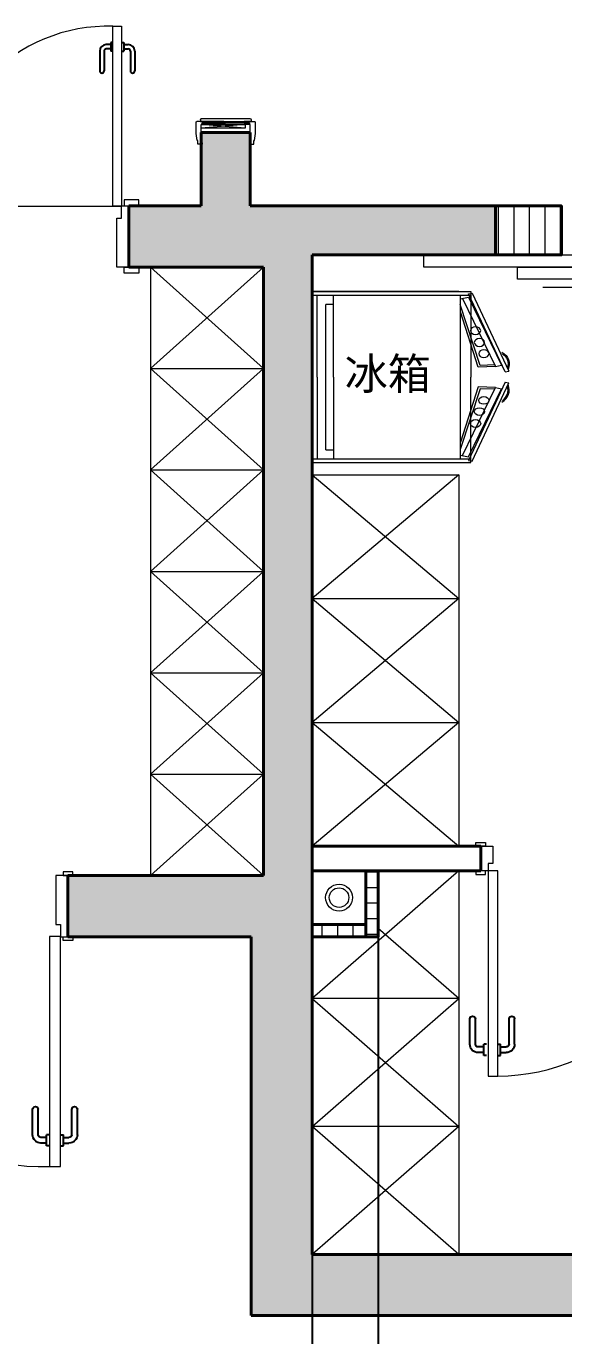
# Model space of a CAD drawing. Header units: millimetres. Extents: x -64529 to 3079702, y -28926 to 77119.
# Drawn here: x -23769 to -21568, y -25992 to -20634 of the extents above; entities that cross this region are included whole.
import ezdxf

# ---------------------------------------------------------------- set-up
doc = ezdxf.new("R2010")
doc.units = ezdxf.units.MM
doc.header["$LTSCALE"] = 10
doc.layers.get('0').update_dxf_attribs({"color": 255})
doc.layers.get('Defpoints').update_dxf_attribs({"color": 255})
for name, color, linetype, lineweight in [('1浅浅', 251, 'Continuous', 20), ('m-家具内线', 8, 'Continuous', 0), ('实创-家具', 1, 'Continuous', 5), ('家具线', 52, 'Continuous', 15)]:
    doc.layers.add(name, color=color, linetype=linetype, lineweight=lineweight)
doc.layers.add('家具内线', color=8, linetype='Continuous')
doc.layers.add('家具细线', color=38, linetype='Continuous')
doc.styles.get("Standard").update_dxf_attribs({"font": ''})
doc.styles.get('Standard').set_extended_font_data('SimSun')
doc.dimstyles.new('副本 外标注', dxfattribs={"dimtxt": 140, "dimasz": 60, "dimexe": 30, "dimexo": 30, "dimgap": 80, "dimtad": 1, "dimtoh": 1, "dimdec": 0, "dimtxsty": 'Standard', "dimblk": 'OBLIQUE', "dimcen": 2.5, "dimdle": 60, "dimclrd": 250, "dimclre": 250, "dimclrt": 44, "dimadec": 0, "dimazin": 0, "dimtfac": 1, "dimtdec": 0, "dimtix": 1, "dimtmove": 0, "dimatfit": 3, "dimldrblk": 'DOTSMALL', "dimfxl": 1, "dimtfill": 1, "dimarcsym": 0})

# ---------------------------------------------------------------- blocks, each defined once
blk = doc.blocks.new('fewfwfew')
at = {"layer": '家具内线'}
for p, q in [((708264.2, 17846.2), (708245, 17846.2)), ((708264.2, 17826.9), (708245, 17826.9)), ((708264.2, 17855.9), (708264.2, 17817.3)), ((708273.9, 17855.9), (708264.2, 17855.9)), ((708312.4, 17855.9), (708322, 17855.9)), ((708322, 17855.9), (708322, 17817.3)), ((708322, 17846.2), (708341.3, 17846.2)), ((708322, 17826.9), (708341.3, 17826.9)), ((708216.1, 17817.3), (708216.1, 17730.6)), ((708235.3, 17817.3), (708235.3, 17730.6)), ((708273.9, 17817.3), (708264.2, 17817.3)), ((708312.4, 17817.3), (708322, 17817.3)), ((708351, 17817.3), (708351, 17730.6)), ((708370.2, 17817.3), (708370.2, 17730.6))]:
    blk.add_line(p, q, dxfattribs=at)
for centre, radius, start, end in [((708245, 17817.3), 28.9, 90, 180), ((708245, 17817.3), 9.63, 90, 180), ((708341.3, 17817.3), 28.9, 0, 90), ((708341.3, 17817.3), 9.63, 0, 90), ((708225.7, 17730.6), 9.63, 180, 0), ((708360.6, 17730.6), 9.63, 180, 0)]:
    blk.add_arc(centre, radius, start, end, dxfattribs=at)
blk = doc.blocks.new('_Oblique')
at = {"color": 0, "linetype": 'ByBlock', "lineweight": -2}
blk.add_line((-0.5, -0.5), (0.5, 0.5), dxfattribs=at)
blk = doc.blocks.new('*D729')
at = {"layer": '1浅浅', "color": 250, "lineweight": -2, "transparency": 16777216}
for p, q in [((-19388, -25689.2), (-19388, -26756.2)), ((-22328, -26456.2), (-22328, -26756.2)), ((-22388, -26726.2), (-19328, -26726.2))]:
    blk.add_line(p, q, dxfattribs=at)
at = {"layer": 'Defpoints', "color": 0, "lineweight": 30, "transparency": 16777216}
for p in [(-19388, -25659.2), (-22328, -26426.2), (-19388, -26726.2)]:
    blk.add_point(p, dxfattribs=at)
at = {"layer": '1浅浅', "color": 250, "lineweight": -2, "transparency": 16777216, "xscale": 60, "yscale": 60, "zscale": 60, "rotation": 180}
blk.add_blockref('_Oblique', (-22328, -26726.2), dxfattribs=at)
at = {"layer": '1浅浅', "color": 250, "lineweight": -2, "transparency": 16777216, "xscale": 60, "yscale": 60, "zscale": 60}
blk.add_blockref('_Oblique', (-19388, -26726.2), dxfattribs=at)
at = {"layer": '1浅浅', "color": 44, "transparency": 16777216, "insert": (-20858, -26576.2), "char_height": 140, "attachment_point": 5, "bg_fill": 3, "box_fill_scale": 1.1, "bg_fill_color": 256, "bg_fill_true_color": 13158600, "bg_fill_transparency": 16431800}
blk.add_mtext('2940', dxfattribs=at)
blk = doc.blocks.new('_DotSmall')
at = {"color": 0, "linetype": 'ByBlock', "const_width": 0.5}
blk.add_lwpolyline([(-0.0625, 0, 1), (0.0625, 0, 1)], format="xyb", close=True, dxfattribs=at)
blk = doc.blocks.new('*D733')
at = {"layer": '1浅浅', "color": 250, "lineweight": -2, "transparency": 16777216}
for p, q in [((-19388, -25689.2), (-19388, -27206.2)), ((-22598, -26456.2), (-22598, -27206.2)), ((-22658, -27176.2), (-19328, -27176.2))]:
    blk.add_line(p, q, dxfattribs=at)
at = {"layer": 'Defpoints', "color": 0, "lineweight": 30, "transparency": 16777216}
for p in [(-19388, -25659.2), (-22598, -26426.2), (-19388, -27176.2)]:
    blk.add_point(p, dxfattribs=at)
at = {"layer": '1浅浅', "color": 250, "lineweight": -2, "transparency": 16777216, "xscale": 60, "yscale": 60, "zscale": 60, "rotation": 180}
blk.add_blockref('_Oblique', (-22598, -27176.2), dxfattribs=at)
at = {"layer": '1浅浅', "color": 250, "lineweight": -2, "transparency": 16777216, "xscale": 60, "yscale": 60, "zscale": 60}
blk.add_blockref('_Oblique', (-19388, -27176.2), dxfattribs=at)
at = {"layer": '1浅浅', "color": 44, "transparency": 16777216, "insert": (-20993, -27026.2), "char_height": 140, "attachment_point": 5, "bg_fill": 3, "box_fill_scale": 1.1, "bg_fill_color": 256, "bg_fill_true_color": 13158600, "bg_fill_transparency": 3955916}
blk.add_mtext('3210', dxfattribs=at)
blk = doc.blocks.new('*D750')
at = {"layer": '1浅浅', "color": 250, "lineweight": -2, "transparency": 16777216}
for p, q in [((-22328, -24233.9), (-22328, -26567.7)), ((-22598, -24516.4), (-22598, -26567.7)), ((-22268, -26537.7), (-22658, -26537.7))]:
    blk.add_line(p, q, dxfattribs=at)
at = {"layer": 'Defpoints', "color": 0, "lineweight": 30, "transparency": 16777216}
for p in [(-22328, -24203.9), (-22598, -24486.4), (-22598, -26537.7)]:
    blk.add_point(p, dxfattribs=at)
at = {"layer": '1浅浅', "color": 250, "lineweight": -2, "transparency": 16777216, "xscale": 60, "yscale": 60, "zscale": 60, "rotation": 180}
blk.add_blockref('_Oblique', (-22598, -26537.7), dxfattribs=at)
at = {"layer": '1浅浅', "color": 250, "lineweight": -2, "transparency": 16777216, "xscale": 60, "yscale": 60, "zscale": 60}
blk.add_blockref('_Oblique', (-22328, -26537.7), dxfattribs=at)
at = {"layer": '1浅浅', "color": 44, "transparency": 16777216, "insert": (-22463, -26387.7), "char_height": 140, "attachment_point": 5, "bg_fill": 3, "box_fill_scale": 1.1, "bg_fill_color": 256, "bg_fill_true_color": 13158600, "bg_fill_transparency": 16432316}
blk.add_mtext('270', dxfattribs=at)
blk = doc.blocks.new('20180421.165617')
at = {"layer": '实创-家具', "color": 251}
for p, q in [((0, 227, 0), (0, 23, 0)), ((5, 232, 0), (12, 232, 0)), ((12, 132.5, 0), (12, 247, 0)), ((12, 232, 0), (12, 203, 0)), ((12, 232, 0), (12, 210, 0)), ((12, 225, 0), (12, 47, 0)), ((62, 250, 0), (15, 250, 0)), ((17.5, 127.5, 0), (17.5, 225, 0)), ((24.5, 225, 0), (17.5, 225, 0)), ((17.5, 47, 0), (17.5, 225, 0)), ((17.5, 225, 0), (25, 225, 0)), ((17.5, 225, 0), (25, 225, 0)), ((24.5, 225, 0), (17.5, 225, 0)), ((17.5, 205, 0), (17.5, 225, 0)), ((17.5, 225, 0), (25, 225, 0)), ((17.5, 205, 0), (17.5, 225, 0)), ((17.5, 222, 0), (17.5, 125.5, 0)), ((17.5, 222, 0), (17.5, 125.5, 0)), ((17.5, 222, 0), (17.5, 203, 0)), ((17.5, 222, 0), (17.5, 203, 0)), ((25, 225, 0), (18, 225, 0)), ((102, 228, 0), (24.5, 228, 0)), ((24.5, 225, 0), (24.5, 228, 0)), ((24.5, 225, 0), (24.5, 228, 0)), ((25, 43, 0), (40, 228, 0)), ((40, 43, 0), (25, 228, 0)), ((25, 223, 0), (25, 228, 0)), ((40, 228, 0), (25, 228, 0)), ((25, 228, 0), (25, 43, 0)), ((25, 25, 0), (25, 225, 0)), ((40, 43, 0), (40, 228, 0)), ((59, 22, 0), (59, 228, 0)), ((92, 246, 0), (62, 250, 0)), ((62, 228, 0), (102, 228, 0)), ((92, 243, 0), (92, 246, 0)), ((107, 243, 0), (92, 243, 0)), ((102, 228, 0), (102, 225, 0)), ((102, 225, 0), (107, 225, 0)), ((107, 225, 0), (107, 243, 0)), ((12, 210, 0), (13.3, 205, 0)), ((12, 210, 0), (12, 203, 0)), ((12, 203.5, 0), (12, 210, 0)), ((12, 210, 0), (13.3, 205, 0)), ((12, 210, 0), (12, 203, 0)), ((12, 203, 0), (17.5, 203, 0)), ((17.5, 203, 0), (12, 203, 0)), ((17.5, 203, 0), (12, 203, 0)), ((12, 203, 0), (12, 203, 0)), ((12, 203, 0), (17.5, 203, 0)), ((17.5, 205, 0), (13.3, 205, 0)), ((17.5, 205, 0), (13.3, 205, 0)), ((17.5, 203, 0), (17.5, 210, 0)), ((17.5, 205, 0), (17.5, 203, 0)), ((17.5, 205, 0), (17.5, 203, 0)), ((5, 18, 0), (12, 18, 0)), ((12, 40, 0), (12, 47, 0)), ((12, 47, 0), (17.5, 47, 0)), ((12, 18, 0), (12, 47, 0)), ((17.5, 47, 0), (12, 47, 0)), ((17.5, 47, 0), (12, 47, 0)), ((12, 47, 0), (12, 47, 0)), ((12, 40, 0), (12, 47, 0)), ((12, 47, 0), (17.5, 47, 0)), ((12, 46.5, 0), (12, 40, 0)), ((12, 40, 0), (13.3, 45, 0)), ((12, 40, 0), (13.3, 45, 0)), ((12, 40, 0), (12, 3, 0)), ((12, 18, 0), (12, 40, 0)), ((17.5, 45, 0), (13.3, 45, 0)), ((17.5, 45, 0), (13.3, 45, 0)), ((62, 0, 0), (15, 0, 0)), ((17.5, 45, 0), (17.5, 47, 0)), ((17.5, 47, 0), (17.5, 40, 0)), ((17.5, 28, 0), (17.5, 47, 0)), ((17.5, 28, 0), (17.5, 47, 0)), ((17.5, 45, 0), (17.5, 47, 0)), ((17.5, 45, 0), (17.5, 25, 0)), ((17.5, 45, 0), (17.5, 25, 0)), ((17.5, 25, 0), (25, 25, 0)), ((24.5, 25, 0), (17.5, 25, 0)), ((17.5, 25, 0), (25, 25, 0)), ((24.5, 25, 0), (24.5, 22, 0)), ((102, 22, 0), (24.5, 22, 0)), ((25, 43, 0), (40, 43, 0)), ((92, 4, 0), (62, 0, 0)), ((107, 7, 0), (92, 7, 0)), ((92, 7, 0), (92, 4, 0)), ((102, 22, 0), (102, 25, 0)), ((102, 25, 0), (107, 25, 0)), ((107, 25, 0), (107, 7, 0))]:
    blk.add_line(p, q, dxfattribs=at)
for centre, radius, start, end in [((5, 227, 0), 5, 90, 180), ((15, 247, 0), 3, 90, 180), ((5, 23, 0), 5, 180, 270), ((15, 3, 0), 3, 180, 270)]:
    blk.add_arc(centre, radius, start, end, dxfattribs=at)
blk.add_point((59, 39.9, 0), dxfattribs=at)
blk = doc.blocks.new('20180428.17582101')
at = {"layer": 'm-家具内线', "color": 251, "ltscale": 0.1}
blk.add_line((640.5, 690.9), (655, 693.8), dxfattribs=at)
at = {"layer": '家具线', "color": 251, "lineweight": 20}
for p, q in [((0, 700), (0, 0)), ((0, 700), (650, 700)), ((600, 700), (0, 700)), ((650, 700), (650, 350)), ((655, 693.8), (805.1, 373.7)), ((650, 0), (650, 350)), ((655, 6.2), (805.1, 326.3)), ((0, 0), (650, 0))]:
    blk.add_line(p, q, dxfattribs=at)
at = {"layer": '家具线', "color": 251, "lineweight": 20, "extrusion": (0, 0, -1)}
blk.add_ellipse((723.4, 404.4), major_axis=(-83.4, 0), ratio=0.75, start_param=2.266757, end_param=3.492829, dxfattribs=at)
at = {"layer": '家具线', "color": 251, "lineweight": 20}
blk.add_ellipse((723.4, 295.6), major_axis=(83.4, 0), ratio=0.75, start_param=-0.874835, end_param=0.351237, dxfattribs=at)
at = {"layer": '家具细线', "color": 251, "lineweight": 5}
for p, q in [((0, 685), (650, 685)), ((20, 350), (20, 685)), ((86.8, 647.2), (56.4, 647.2)), ((56.4, 52.8), (56.4, 647.2)), ((86.8, 350), (86.8, 685)), ((605.6, 685), (605.6, 15)), ((605.6, 669.6), (639.4, 676.4)), ((687.7, 397.6), (605.6, 646.2)), ((615.3, 671.5), (750.4, 393.3)), ((639.4, 676.4), (774.5, 398.1)), ((790.6, 370.7), (640.5, 690.9)), ((679.9, 390.5), (606.6, 616.8)), ((750.4, 393.3), (679.9, 390.5)), ((748, 400), (687.7, 397.6)), ((750.4, 393.3), (774.5, 398.1)), ((801.8, 382.9), (799.4, 389.6)), ((20, 350), (20, 15)), ((86.8, 350), (86.8, 15)), ((790.6, 329.3), (640.5, 9.1)), ((790.6, 370.7), (805.1, 373.7)), ((790.6, 329.3), (805.1, 326.3)), ((687.7, 302.4), (605.6, 53.8)), ((679.9, 309.5), (606.6, 83.2)), ((615.3, 28.5), (750.4, 306.7)), ((639.4, 23.6), (774.5, 301.9)), ((750.4, 306.7), (679.9, 309.5)), ((748, 300), (687.7, 302.4)), ((750.4, 306.7), (774.5, 301.9)), ((801.8, 317.1), (799.4, 310.4)), ((0, 15), (650, 15)), ((56.4, 52.8), (86.8, 52.8)), ((605.6, 30.4), (639.4, 23.6)), ((640.5, 9.1), (655, 6.2))]:
    blk.add_line(p, q, dxfattribs=at)
at = {"layer": '家具细线', "color": 251, "lineweight": 5, "extrusion": (0, 0, -1)}
for centre, major_axis, start_param, end_param in [((668.8, 540.1), (21, 0), 3.141593, 9.424778), ((684.6, 491.4), (21, 0), 3.141593, 9.424778), ((702.8, 445.7), (21, 0), 3.141593, 9.424778), ((723.4, 404.4), (-78.4, 0), 2.364299, 3.395287)]:
    blk.add_ellipse(centre, major_axis=major_axis, ratio=0.75, start_param=start_param, end_param=end_param, dxfattribs=at)
at = {"layer": '家具细线', "color": 251, "lineweight": 5}
for centre in [(702.8, 254.3), (684.6, 208.6), (668.8, 159.9)]:
    blk.add_ellipse(centre, major_axis=(-21, 0), ratio=0.75, dxfattribs=at)
blk.add_ellipse((723.4, 295.6), major_axis=(78.4, 0), ratio=0.75, start_param=-0.777293, end_param=0.253694, dxfattribs=at)
blk.add_text('冰箱', height=129.39, dxfattribs=at).set_placement((132.9, 298.6))

msp = doc.modelspace()

# ---------------------------------------------------------------- hatches: boundary and pattern name
at = {"layer": '1浅浅'}
h = msp.add_hatch(color=251, dxfattribs=at)
h.dxf.hatch_style = 1
h.paths.add_polyline_path([(-21848, -21569.2), (-21848, -21369.2), (-22798, -21369.2), (-22798, -21569.2)])
h.paths.add_polyline_path([(-22320.8, -21266.9), (-22320.8, -20995.5), (-22582.5, -20995.5), (-22582.5, -21266.9)], flags=9)
h = msp.add_hatch(color=251, dxfattribs=at)
h.dxf.hatch_style = 1
h.paths.add_polyline_path([(-22852, -21115.8), (-22854.9, -21115.8), (-22854.9, -21110.9), (-22852, -21110.9), (-22852, -21069.2), (-23052, -21069.2), (-23052, -21110.9), (-23049.1, -21110.9), (-23049.1, -21115.8), (-23052, -21115.8), (-23052, -21369.2), (-22852, -21369.2)])
h = msp.add_hatch(color=251, dxfattribs=at)
h.dxf.hatch_style = 1
h.paths.add_polyline_path([(-22798, -21369.2), (-23348, -21369.2), (-23348, -21619.2), (-22798, -21619.2)])
at = {"layer": '1浅浅', "lineweight": 0}
h = msp.add_hatch(dxfattribs=at)
h.set_pattern_fill('ANSI31', color=251, scale=20, angle=45, style=0)
h.set_pattern_definition([(90, (-238624.166, 52907.204), (-63.5, 0), [])])
h.paths.add_polyline_path([(-21848, -21569.2), (-21578, -21569.2), (-21578, -21369.2), (-21848, -21369.2)])
at = {"layer": '1浅浅'}
h = msp.add_hatch(color=251, dxfattribs=at)
h.dxf.hatch_style = 1
h.paths.add_polyline_path([(-22598, -21569.2), (-22798, -21569.2), (-22798, -24109.2), (-22598, -24109.2)])
h.paths.add_polyline_path([(-19138, -25589.2), (-19138, -25519.2), (-19388, -25519.2), (-19388, -25659.2), (-22598, -25659.2), (-22598, -24109.2), (-23598, -24109.2), (-23598, -24359.2), (-22848, -24359.2), (-22848, -25909.2), (-19138, -25909.2)])
h.paths.add_polyline_path([(-17608, -25589.2), (-17858, -25589.2), (-19138, -25589.2), (-19138, -25839.2), (-17608, -25839.2)])
h.paths.add_polyline_path([(-17608, -23589.2), (-17858, -23589.2), (-17858, -23989.2), (-19388, -23989.2), (-19388, -24139.2), (-19388, -24309.2), (-19138, -24309.2), (-19138, -24239.2), (-17608, -24239.2)])
at = {"layer": '1浅浅', "lineweight": 0}
h = msp.add_hatch(dxfattribs=at)
h.set_pattern_fill('ANSI31', color=251, scale=20, angle=135, style=0)
h.set_pattern_definition([(180, (-694768.22, -5742.7), (-1e-14, -63.5), [])])
h.paths.add_polyline_path([(-22378, -24359.2), (-22328, -24359.2), (-22328, -24089.2), (-22378, -24089.2)])
h = msp.add_hatch(dxfattribs=at)
h.set_pattern_fill('ANSI31', color=251, scale=20, angle=45, style=0)
h.set_pattern_definition([(90, (-694768.22, -5742.7), (-63.5, 1e-14), [])])
h.paths.add_polyline_path([(-22378, -24359.2), (-22378, -24309.2), (-22598, -24309.2), (-22598, -24359.2)])

# ---------------------------------------------------------------- linework, layer by layer
at = {"layer": '1浅浅', "color": 251, "lineweight": 40}
for p, q in [((-23052, -21069.2), (-22852, -21069.2)), ((-23052, -21369.2), (-23052, -21069.2)), ((-22852, -21369.2), (-22852, -21069.2)), ((-23348, -21369.2), (-23052, -21369.2)), ((-23348, -21369.2), (-23348, -21619.2)), ((-22852, -21369.2), (-21848, -21369.2)), ((-21848, -21569.2), (-21848, -21369.2)), ((-22598, -21569.2), (-21848, -21569.2)), ((-22598, -21569.2), (-22598, -23989.2)), ((-22598, -21569.2), (-21848, -21569.2)), ((-23348, -21619.2), (-22798, -21619.2)), ((-22798, -21619.2), (-22798, -24109.2)), ((-22598, -23989.2), (-22598, -25659.2)), ((-22598, -23989.2), (-21908, -23989.2)), ((-21908, -23989.2), (-21908, -24089.2)), ((-23598, -24109.2), (-22798, -24109.2)), ((-23598, -24109.2), (-23598, -24359.2)), ((-22598, -24089.2), (-21908, -24089.2)), ((-22378, -24089.2), (-22378, -24359.2)), ((-22328, -24089.2), (-22328, -24359.2)), ((-22598, -24309.2), (-22378, -24309.2)), ((-23598, -24359.2), (-22848, -24359.2)), ((-22848, -24359.2), (-22848, -25909.2)), ((-22598, -24359.2), (-22328, -24359.2)), ((-22598, -25659.2), (-19388, -25659.2)), ((-22848, -25909.2), (-19138, -25909.2))]:
    msp.add_line(p, q, dxfattribs=at)
at = {"layer": '1浅浅', "color": 251, "lineweight": 0}
for p, q in [((-24848, -21369.2), (-23378, -21369.6)), ((-21998, -24089.2), (-22598, -24612.5)), ((-21998, -24612.5), (-22328, -24325.1)), ((-22598, -24612.5), (-21998, -25135.8)), ((-22598, -25135.8), (-21998, -24612.5)), ((-21998, -25135.8), (-22598, -25659.2)), ((-21998, -25659.2), (-22598, -25135.8))]:
    msp.add_line(p, q, dxfattribs=at)
at = {"layer": '1浅浅', "color": 251, "lineweight": 20}
for p, q in [((-23259.6, -21619.2), (-23259.6, -24109.2)), ((-23259.6, -22034.2), (-22798, -22034.2)), ((-23259.6, -22449.2), (-22798, -22449.2)), ((-23259.6, -22864.2), (-22798, -22864.2)), ((-22598, -22975.8), (-21998, -22975.8)), ((-23259.6, -23279.2), (-22798, -23279.2)), ((-22598, -23482.5), (-21998, -23482.5)), ((-23259.6, -23694.2), (-22798, -23694.2)), ((-21998, -24089.2), (-21998, -25659.2)), ((-21998, -24612.5), (-22598, -24612.5)), ((-21998, -25135.8), (-22598, -25135.8))]:
    msp.add_line(p, q, dxfattribs=at)
at = {"layer": '1浅浅', "color": 251, "lineweight": 15}
for points in [[(-23378, -21369.6), (-23413.9, -21369.4), (-23413.9, -20633.7), (-23378, -20633.9)], [(-21375.5, -21619.2), (-22140.5, -21619.2), (-22140.5, -21569.2), (-21375.5, -21569.2)], [(-20993, -21669.2), (-21758, -21669.2), (-21758, -21619.2), (-20993, -21619.2)], [(-21878, -24929.2), (-21838, -24929.2), (-21838, -24089.2), (-21878, -24089.2)], [(-23628, -24358.7), (-23673.9, -24358.9), (-23673.9, -25299.7), (-23628, -25299.6)]]:
    msp.add_lwpolyline(points, close=True, dxfattribs=at)
at = {"layer": '1浅浅', "color": 251}
for points in [[(-23398, -21419.2), (-23378, -21419.2), (-23378, -21369.2), (-23348, -21369.2), (-23348, -21619.2), (-23398, -21619.2)], [(-23368, -21344.2), (-23368, -21369.2), (-23307.7, -21369.2), (-23307.7, -21344.2)], [(-23368, -21644.2), (-23368, -21619.2), (-23307.7, -21619.2), (-23307.7, -21644.2)], [(-21888, -23974.2), (-21888, -23989.2), (-21928, -23989.2), (-21928, -23974.2)], [(-21858, -24059.2), (-21878, -24059.2), (-21878, -24089.2), (-21908, -24089.2), (-21908, -23989.2), (-21858, -23989.2)], [(-23648, -24309.2), (-23628, -24309.2), (-23628, -24359.2), (-23598, -24359.2), (-23598, -24109.2), (-23648, -24109.2)], [(-23618, -24094.2), (-23618, -24109.2), (-23578, -24109.2), (-23578, -24094.2)], [(-21888, -24104.2), (-21888, -24089.2), (-21928, -24089.2), (-21928, -24104.2)], [(-23618, -24374.2), (-23618, -24359.2), (-23578, -24359.2), (-23578, -24374.2)]]:
    msp.add_lwpolyline(points, close=True, dxfattribs=at)
at = {"layer": '1浅浅', "color": 251, "lineweight": 40}
msp.add_lwpolyline([(-21848, -21569.2), (-21578, -21569.2), (-21578, -21369.2), (-21848, -21369.2)], close=True, dxfattribs=at)
at = {"layer": '1浅浅', "color": 251, "lineweight": 5}
for points in [[(-23259.6, -21619.2), (-22798, -22034.2), (-23259.6, -22449.2), (-22798, -22864.2), (-23259.6, -23279.2), (-22798, -23694.2), (-23259.6, -24109.2)], [(-22798, -21619.2), (-23259.6, -22034.2), (-22798, -22449.2), (-23259.6, -22864.2), (-22798, -23279.2), (-23259.6, -23694.2), (-22798, -24109.2)], [(-22598, -22469.2), (-21998, -22975.8), (-22598, -23482.5), (-21998, -23989.2)], [(-21998, -22469.2), (-22598, -22975.8), (-21998, -23482.5), (-22598, -23989.2)]]:
    msp.add_lwpolyline(points, dxfattribs=at)
at = {"layer": '1浅浅', "color": 251, "ltscale": 0.5}
msp.add_lwpolyline([(-21654.5, -21702), (-20990.1, -21702), (-21155.5, -21776.6)], dxfattribs=at)
at = {"layer": '1浅浅', "color": 251, "lineweight": 20}
msp.add_lwpolyline([(-22598, -22469.2), (-21998, -22469.2), (-21998, -23989.2), (-22598, -23989.2)], close=True, dxfattribs=at)
at = {"layer": '1浅浅', "color": 251, "lineweight": 9}
for centre, radius, start, end in [((-23433.5, -21315.3), 681.7, 88.3499, 184.5691), ((-21838, -24126.3), 802.8, 270, 4.7985), ((-23699, -24428.1), 871.8, 175.4309, 271.6501)]:
    msp.add_arc(centre, radius, start, end, dxfattribs=at)
at = {"layer": '1浅浅', "color": 251, "lineweight": 0}
for p in [(-21998, -24612.5), (-21998, -25135.8)]:
    msp.add_point(p, dxfattribs=at)

# ---------------------------------------------------------------- block references
at = {"layer": '1浅浅', "color": 251}
msp.add_blockref('20180428.17582101', (-22598, -22419.2), dxfattribs=at)
at = {"layer": '1浅浅', "color": 251, "lineweight": 0, "xscale": 0.9310247721150517, "yscale": 0.9310247721150517, "zscale": 0.9310247721150517}
msp.add_blockref('fewfwfew', (-682834.4, -37324.1), dxfattribs=at)
at = {"layer": '1浅浅', "color": 251, "xscale": -0.970873783895513, "yscale": 0.970873783895513, "zscale": 0.9708737838970849, "rotation": 90}
msp.add_blockref('20180421.165617', (-22830.6, -21011.9, 0), dxfattribs=at)
at = {"layer": '1浅浅', "color": 251, "lineweight": 0, "xscale": -1.190698254329618, "yscale": 1.19069825434417, "zscale": 1.190698254342619, "rotation": 180}
for p in [(-865224.4, -3583.8), (-867014.3, -3954.2)]:
    msp.add_blockref('fewfwfew', p, dxfattribs=at)

# ---------------------------------------------------------------- next in the draw order: dimensions: what is measured, and where the dimension line sits
at = {"layer": '1浅浅', "color": 251}
dim = msp.add_linear_dim(base=(-19388, -26726.2), p1=(-22328, -26426.2), p2=(-19388, -25659.2), dimstyle='副本 外标注', dxfattribs=at)
dim.commit()
dim.dimension.update_dxf_attribs({"geometry": '*D729', "text_midpoint": (-20858, -26576.2)})

# ---------------------------------------------------------------- next in the draw order: dimensions: what is measured, and where the dimension line sits
dim = msp.add_linear_dim(base=(-19388, -27176.2), p1=(-22598, -26426.2), p2=(-19388, -25659.2), dimstyle='副本 外标注', dxfattribs=at)
dim.commit()
dim.dimension.update_dxf_attribs({"geometry": '*D733', "text_midpoint": (-20993, -27026.2)})

# ---------------------------------------------------------------- next in the draw order: dimensions: what is measured, and where the dimension line sits
dim = msp.add_linear_dim(base=(-22598, -26537.7), p1=(-22328, -24203.9), p2=(-22598, -24486.4), dimstyle='副本 外标注', dxfattribs=at)
dim.commit()
dim.dimension.update_dxf_attribs({"geometry": '*D750', "text_midpoint": (-22463, -26537.7), "dimtype": 160})

# ---------------------------------------------------------------- next in the draw order: linework, layer by layer
for radius in [55, 40]:
    msp.add_circle((-22488, -24199.2), radius, dxfattribs=at)

doc.saveas('drawing.dxf')
